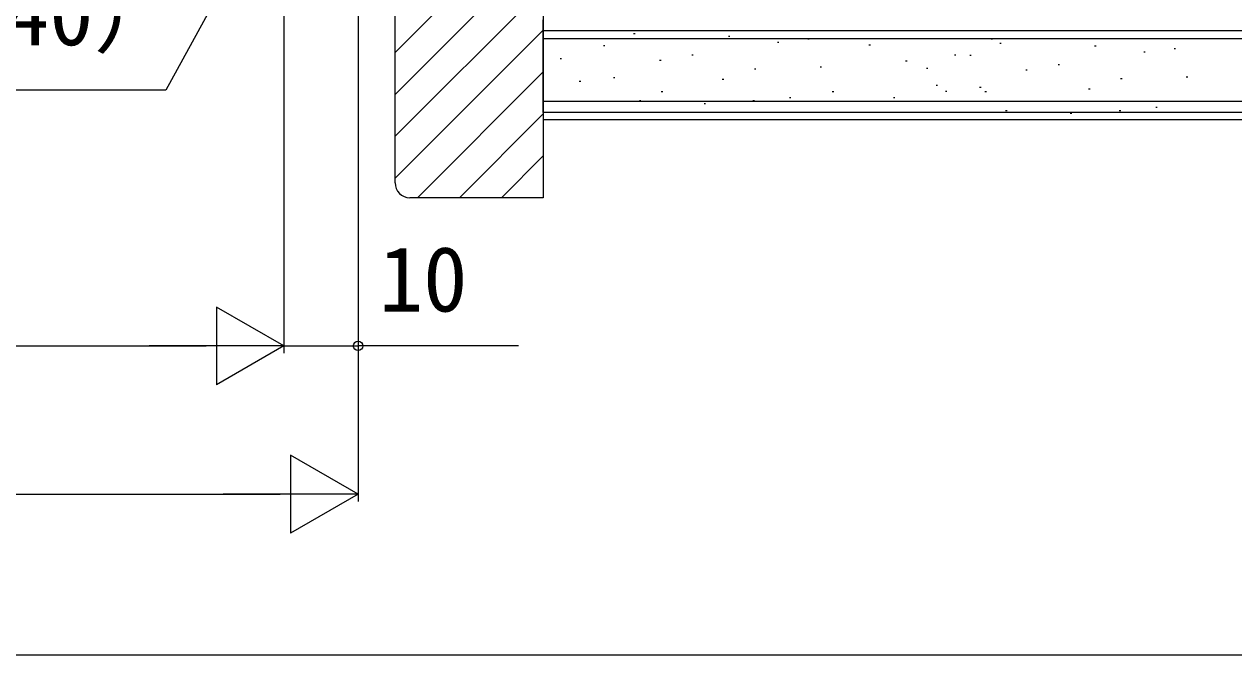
# Model space of a CAD drawing. Units: millimetres, scale not verified. Extents: x -525 to 525, y -783 to 779.
# Drawn here: x 192.5 to 355.7, y -782.7 to -697.6 of the extents above; entities that cross this region are included whole.
import ezdxf
from ezdxf.enums import TextEntityAlignment as Align

# ---------------------------------------------------------------- set-up
doc = ezdxf.new("R2010")
doc.units = ezdxf.units.MM
doc.header["$LTSCALE"] = 4
for name, color, linetype in [('0-6_YKK_D', 6, 'Continuous'), ('0-7_YKK_ZWAK', 7, 'Continuous'), ('0-8_YSS_K', 3, 'Continuous'), ('0-9_YSS_KE', 3, 'Continuous')]:
    doc.layers.add(name, color=color, linetype=linetype)
doc.styles.add('ＭＳ ゴシック', font='')
doc.styles.get('ＭＳ ゴシック').set_extended_font_data('MS Gothic')

msp = doc.modelspace()

# ---------------------------------------------------------------- linework, layer by layer
at = {"layer": '0-6_YKK_D'}
for p, q in [((227.552, -592.217), (227.552, -742.017)), ((227.552, -592.217), (227.552, -742.017)), ((237.551, -598.617), (237.551, -742.017)), ((237.551, -598.617), (237.551, -762.017)), ((227.552, -741.017), (218.458, -735.767)), ((218.458, -735.767), (218.458, -746.267)), ((-191.948, -741.017), (217.052, -741.017)), ((227.552, -741.017), (209.365, -741.017)), ((227.552, -741.017), (218.458, -746.267)), ((227.552, -741.017), (237.551, -741.017)), ((259.195, -741.017), (237.551, -741.017)), ((237.551, -761.017), (228.458, -755.767)), ((228.458, -755.767), (228.458, -766.267)), ((-201.948, -761.017), (227.051, -761.017)), ((237.551, -761.017), (219.365, -761.017)), ((237.551, -761.017), (228.458, -766.267))]:
    msp.add_line(p, q, dxfattribs=at)
msp.add_lwpolyline([(222.552, -686.517), (211.597, -706.517), (179.029, -706.517)], dxfattribs=at)
msp.add_circle((237.551, -741.017), 0.637, dxfattribs=at)
at = {"layer": '0-7_YKK_ZWAK'}
msp.add_lwpolyline([(-525, -782.7), (525, -782.7), (525, 747.3)], dxfattribs=at)
at = {"layer": '0-8_YSS_K'}
for p, q in [((242.552, -701.419), (262.552, -681.419)), ((242.552, -707.075), (262.552, -687.075)), ((242.552, -712.732), (262.552, -692.732)), ((242.552, -718.389), (262.552, -698.389)), ((262.552, -709.517), (262.552, -697.017)), ((374.407, -698.517), (262.552, -698.517)), ((274.735, -698.846), (274.935, -698.846)), ((287.533, -699.236), (287.733, -699.236)), ((294.159, -700.016), (294.359, -700.016)), ((298.25, -699.582), (298.45, -699.582)), ((322.975, -699.582), (323.175, -699.582)), ((324.159, -700.155), (324.359, -700.155)), ((270.668, -700.464), (270.868, -700.464)), ((282.591, -701.731), (282.791, -701.731)), ((306.492, -700.406), (306.692, -700.406)), ((318.03, -701.731), (318.23, -701.731)), ((320.092, -701.773), (320.292, -701.773)), ((336.957, -700.545), (337.157, -700.545)), ((343.583, -701.324), (343.783, -701.324)), ((347.674, -700.891), (347.874, -700.891)), ((264.826, -702.229), (265.026, -702.229)), ((278.243, -702.464), (278.443, -702.464)), ((299.899, -703.379), (300.099, -703.379)), ((311.437, -702.555), (311.637, -702.555)), ((332.015, -703.039), (332.215, -703.039)), ((245.581, -721.017), (262.552, -704.046)), ((272.007, -704.803), (272.207, -704.803)), ((286.712, -705.027), (286.912, -705.027)), ((291.041, -703.634), (291.241, -703.634)), ((314.25, -703.538), (314.45, -703.538)), ((327.667, -703.773), (327.867, -703.773)), ((340.465, -704.942), (340.665, -704.942)), ((349.322, -704.687), (349.522, -704.687)), ((267.398, -705.314), (267.598, -705.314)), ((278.471, -706.676), (278.671, -706.676)), ((301.547, -706.676), (301.747, -706.676)), ((315.558, -705.851), (315.758, -705.851)), ((316.821, -706.623), (317.021, -706.623)), ((321.43, -706.112), (321.63, -706.112)), ((322.151, -706.676), (322.351, -706.676)), ((336.136, -706.336), (336.336, -706.336)), ((374.407, -708.017), (262.552, -708.017)), ((275.515, -707.921), (275.715, -707.921)), ((284.24, -708.324), (284.44, -708.324)), ((290.851, -707.921), (291.051, -707.921)), ((295.778, -707.5), (295.978, -707.5)), ((309.789, -707.5), (309.989, -707.5)), ((327.894, -707.984), (328.094, -707.984)), ((350.971, -707.984), (351.171, -707.984)), ((251.238, -721.017), (262.552, -709.703)), ((324.938, -709.23), (325.138, -709.23)), ((333.663, -709.632), (333.863, -709.632)), ((340.275, -709.23), (340.475, -709.23)), ((345.201, -708.808), (345.401, -708.808)), ((374.407, -710.517), (262.552, -710.517)), ((256.895, -721.017), (262.552, -715.36))]:
    msp.add_line(p, q, dxfattribs=at)
at = {"layer": '0-9_YSS_KE'}
for p, q in [((262.552, -699.517), (374.407, -699.517)), ((374.407, -709.517), (262.552, -709.517))]:
    msp.add_line(p, q, dxfattribs=at)
for points in [[(242.552, -719.017), (242.552, -619.017), (262.552, -619.017)], [(262.552, -619.017), (262.552, -721.017), (244.552, -721.017)]]:
    msp.add_lwpolyline(points, dxfattribs=at)
msp.add_arc((244.552, -719.017), 2, 180.00002, 270, dxfattribs=at)

# ---------------------------------------------------------------- texts
at = {"layer": '0-6_YKK_D', "style": 'ＭＳ ゴシック'}
for s, p in [('（40）', (177.893, -703.085)), ('10', (240.354, -739.017))]:
    msp.add_text(s, height=8.798, dxfattribs=at).set_placement(p, align=Align.BOTTOM_LEFT)

doc.saveas('drawing.dxf')
